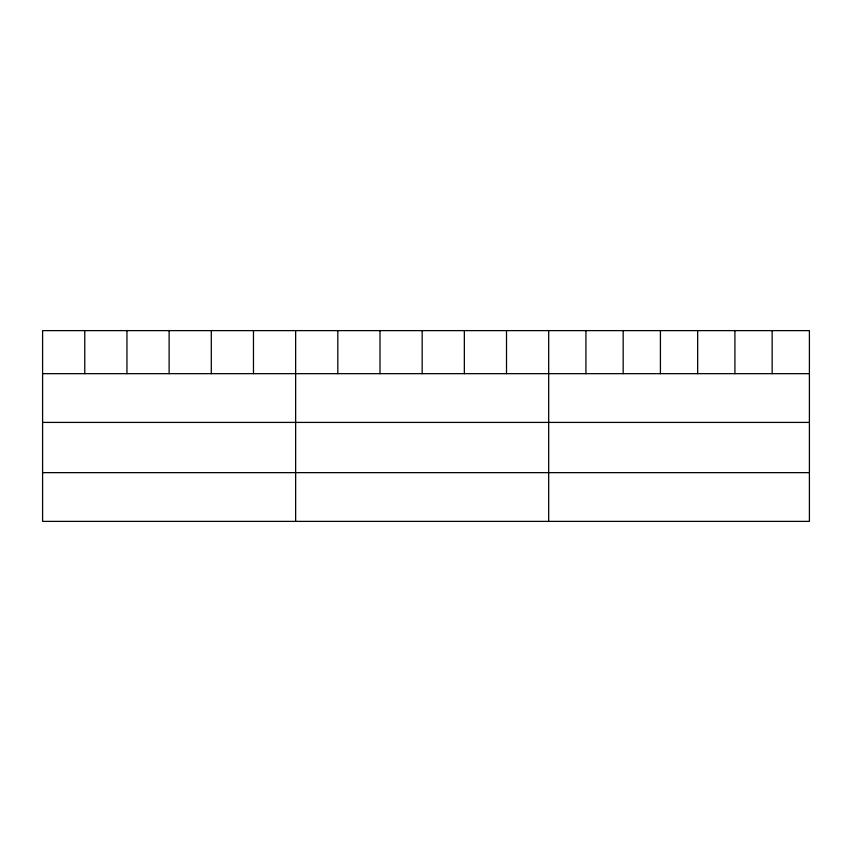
<?xml version="1.0" encoding="UTF-8"?>
<svg xmlns="http://www.w3.org/2000/svg" width="852" height="852" viewBox="0 0 852 852"><rect width="100%" height="100%" fill="white"/><g stroke="black" fill="none" stroke-linecap="round" stroke-linejoin="round"><path stroke-width="1.28" d="M809.4 373.666L809.4 521.381L42.6 521.381L42.6 330.619L809.4 330.619L809.4 373.666L42.6 373.666M42.6 422.411L809.4 422.411M42.6 472.636L809.4 472.636M772.157 330.619L772.157 373.666M734.914 330.619L734.914 373.666M697.671 330.619L697.671 373.666M660.417 330.619L660.417 373.666M623.174 330.619L623.174 373.666M585.931 330.619L585.931 373.666M548.688 330.619L548.688 521.381M506.514 330.619L506.514 373.666M464.34 330.619L464.34 373.666M422.166 330.619L422.166 373.666M379.992 330.619L379.992 373.666M337.818 330.619L337.818 373.666M295.644 330.619L295.644 521.381M253.47 330.619L253.47 373.666M211.296 330.619L211.296 373.666M169.122 330.619L169.122 373.666M126.948 330.619L126.948 373.666M84.774 330.619L84.774 373.666"/></g></svg>
